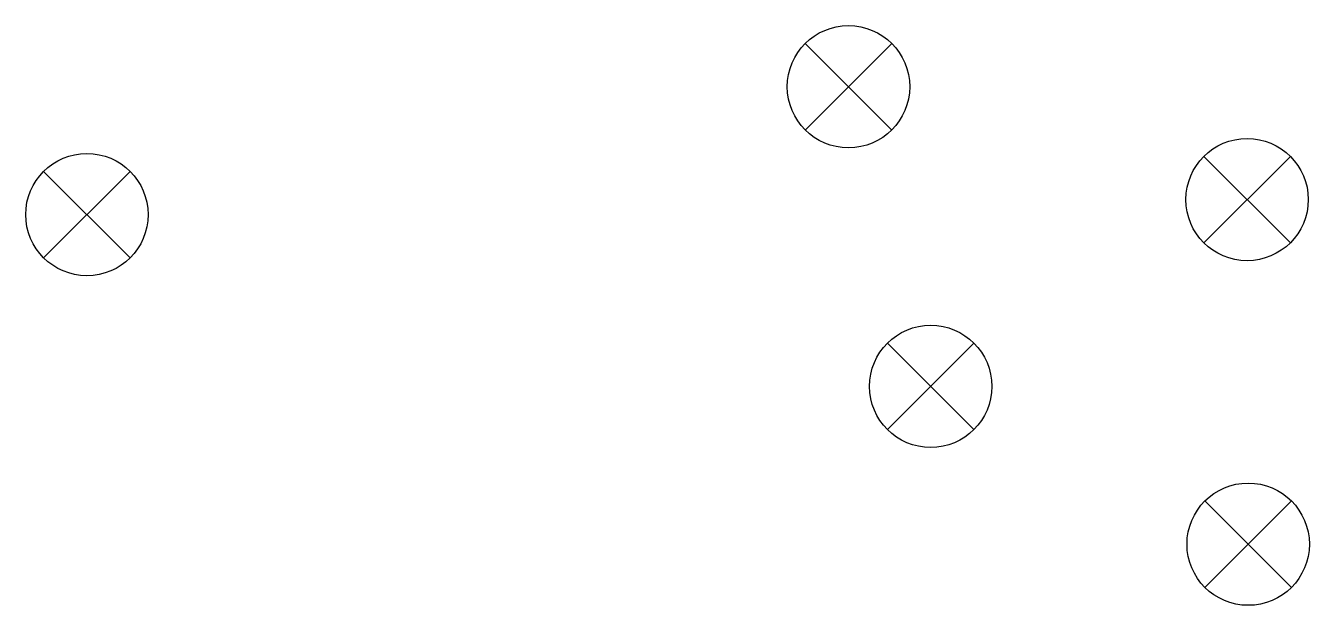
# Model space of a CAD drawing. Header units: inches. Extents: x 202414 to 86860507, y -1223215 to 71840.
# Drawn here: x 86853289 to 86860507, y -1168265 to -1165003 of the extents above.
import ezdxf

# ---------------------------------------------------------------- set-up
doc = ezdxf.new("R2010")
doc.units = ezdxf.units.IN
doc.header["$MEASUREMENT"] = 0
doc.linetypes.add('DASHED2', pattern=[0.375, 0.25, -0.125])
doc.layers.add('ELECT', color=6, linetype='Continuous')
doc.layers.add('elk_LAMPU', color=6, linetype='Continuous')
doc.layers.get('elk_LAMPU').off()

# ---------------------------------------------------------------- blocks, each defined once
blk = doc.blocks.new('ceiling fan')
at = {"layer": 'ELECT', "color": 6}
for p, q in [((86610809, -1196104), (86611870, -1195043)), ((86610809, -1195043), (86611870, -1196104))]:
    blk.add_line(p, q, dxfattribs=at)
blk.add_circle((86611340, -1195573), 750, dxfattribs=at)

msp = doc.modelspace()

# ---------------------------------------------------------------- block references
at = {"layer": 'elk_LAMPU', "xscale": 0.4586404132694923, "yscale": 0.4586404132694923, "zscale": 0.4586404132694923}
msp.add_blockref('ceiling fan', (47134454.6, -617008.7), dxfattribs=at)
at = {"layer": 'elk_LAMPU', "color": 0, "linetype": 'DASHED2', "lineweight": 18, "xscale": 0.4586404132694923, "yscale": 0.4586404132694923, "zscale": 0.4586404132694923}
for p in [(47136696, -617643.6), (47130172.3, -617728.2), (47134916.9, -618694.7), (47136702, -619582.8)]:
    msp.add_blockref('ceiling fan', p, dxfattribs=at)

doc.saveas('drawing.dxf')
